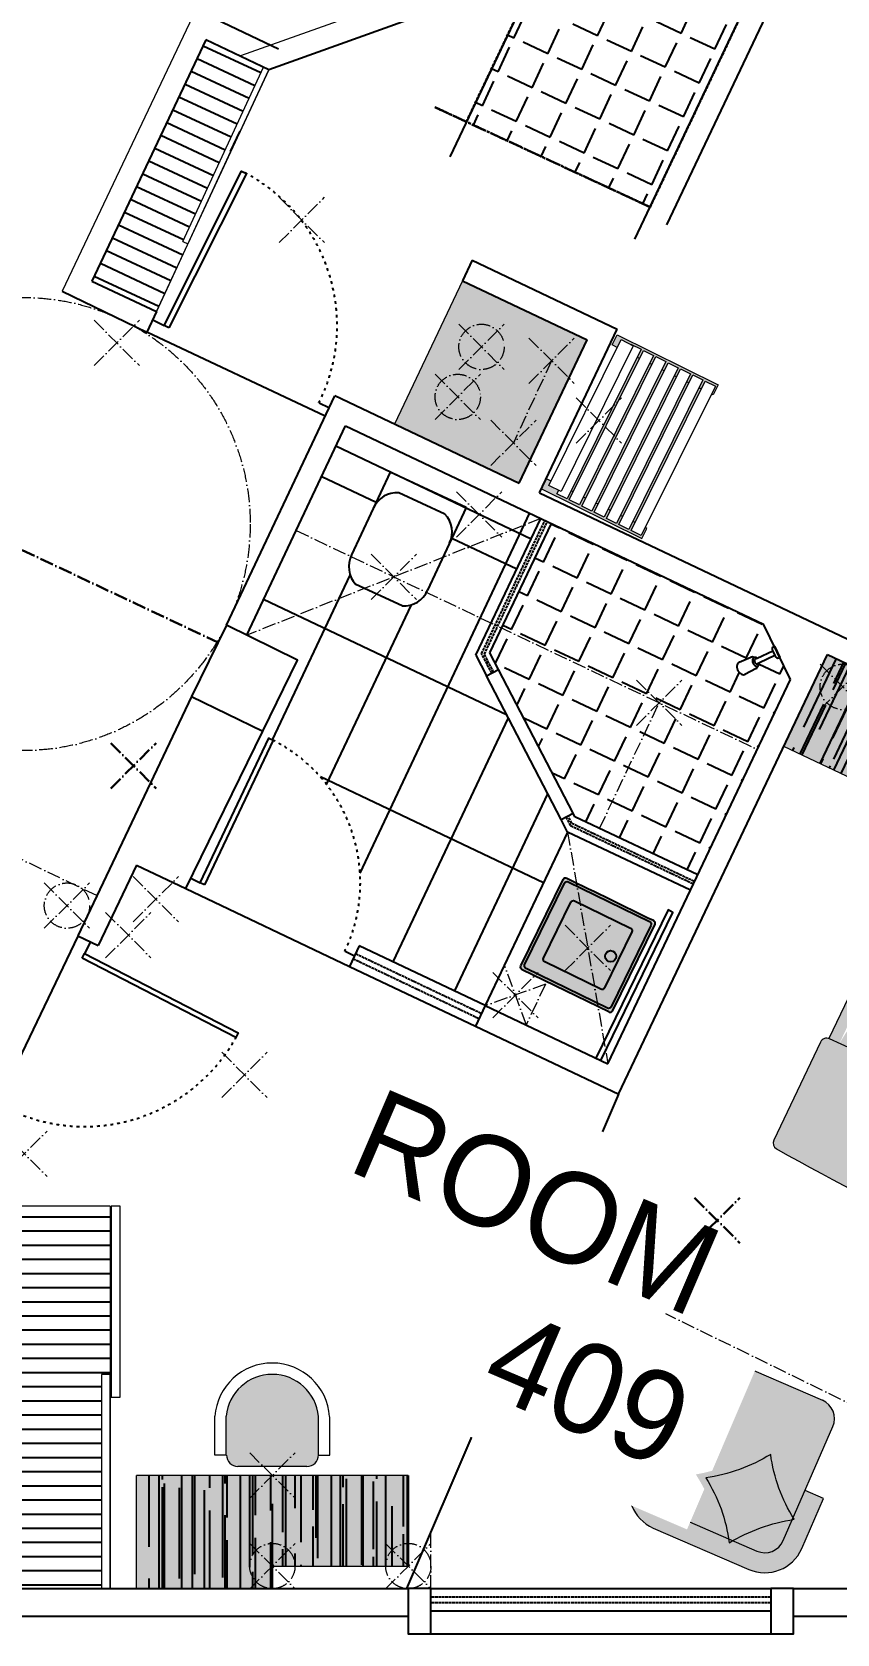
# Model space of a CAD drawing. Header units: millimetres. Extents: x -16811 to 32579, y 147992 to 176118.
# Drawn here: x 13206 to 16758, y 155845 to 162918 of the extents above; entities that cross this region are included whole.
import ezdxf

# ---------------------------------------------------------------- set-up
doc = ezdxf.new("R2010")
doc.units = ezdxf.units.MM
doc.header["$MEASUREMENT"] = 0
doc.header["$PDMODE"] = 3
doc.header["$PDSIZE"] = 100
for name, pattern in [('ACAD_ISO02W100', [15, 12, -3]), ('ACAD_ISO03W100', [30, 12, -18]), ('ACAD_ISO10W100', [18, 12, -3, 0, -3])]:
    doc.linetypes.add(name, pattern=pattern)
for name, color, linetype, lineweight, plot in [('0[2345]', 6, 'ACAD_ISO10W100', 30, False), ('0[34]', 6, 'ACAD_ISO10W100', 30, False), ('0[4]', 6, 'ACAD_ISO10W100', 30, False)]:
    doc.layers.add(name, color=color, linetype=linetype, lineweight=lineweight, plot=plot)
for name, color, linetype, lineweight in [('Column[12345]', 7, 'Continuous', 25), ('Furniture[34]', 7, 'Continuous', 20), ('Room.Text[4]', 7, 'Continuous', 20), ('Wall.Furniture[34]', 7, 'Continuous', 20)]:
    doc.layers.add(name, color=color, linetype=linetype, lineweight=lineweight)
for name, color, linetype in [('Door[34]', 8, 'Continuous'), ('Glass[34]', 132, 'ACAD_ISO02W100'), ('Hatching[34]', 7, 'Continuous'), ('Mirror[34]', 132, 'Continuous'), ('Toilet Accessories[34]', 7, 'Continuous'), ('Wall.Toilet[34]', 7, 'Continuous'), ('Wall[34]', 7, 'Continuous'), ('Window[34]', 8, 'Continuous')]:
    doc.layers.add(name, color=color, linetype=linetype)
doc.styles.add('RoomInfo', font='stylu.ttf')

msp = doc.modelspace()

# ---------------------------------------------------------------- hatches: boundary and pattern name
at = {"layer": 'Hatching[34]', "true_color": 0x93b6c2}
h = msp.add_hatch(dxfattribs=at)
h.set_pattern_fill('ANGLE', color=253, scale=600, angle=65, style=0)
h.set_pattern_definition([(65, (0, 0), (-149.54078, 69.73201), [120, -45]), (155, (0, 0), (-69.73201, -149.54078), [120, -45])])
edge = h.paths.add_edge_path(flags=17)
edge.add_line((16180, 163672.3), (16179.4, 163670.9))
edge.add_arc((16167.6, 163675.5), 12.7, 248.579, 338.579, ccw=False)
edge.add_line((16163, 163663.7), (16159.4, 163665.1))
edge.add_line((16159.4, 163665.1), (16131.9, 163594.8))
edge.add_line((16131.9, 163594.8), (16134, 163592.1))
edge.add_line((16134, 163592.1), (16135.6, 163589.3))
edge.add_line((16135.6, 163589.3), (16136.5, 163586.5))
edge.add_line((16136.5, 163586.5), (16136.7, 163583.6))
edge.add_line((16136.7, 163583.6), (16136.3, 163581.5))
edge.add_line((16136.3, 163581.5), (16136.2, 163581))
edge.add_line((16136.2, 163581), (16135, 163578.5))
edge.add_line((16135, 163578.5), (16133.2, 163576.4))
edge.add_line((16133.2, 163576.4), (16130.8, 163574.7))
edge.add_line((16130.8, 163574.7), (16127.9, 163573.5))
edge.add_line((16127.9, 163573.5), (16124.7, 163572.8))
edge.add_line((16124.7, 163572.8), (16121.2, 163572.6))
edge.add_line((16121.2, 163572.6), (16117.5, 163573))
edge.add_line((16117.5, 163573), (16113.8, 163573.9))
edge.add_line((16113.8, 163573.9), (16110.3, 163575.3))
edge.add_line((16110.3, 163575.3), (16107, 163577.1))
edge.add_line((16107, 163577.1), (16104, 163579.3))
edge.add_line((16104, 163579.3), (16101.6, 163581.9))
edge.add_line((16101.6, 163581.9), (16099.7, 163584.6))
edge.add_line((16099.7, 163584.6), (16098.4, 163587.5))
edge.add_line((16098.4, 163587.5), (16097.8, 163590.3))
edge.add_line((16097.8, 163590.3), (16097.9, 163593.1))
edge.add_line((16097.9, 163593.1), (16098.7, 163595.7))
edge.add_line((16098.7, 163595.7), (16099, 163596.2))
edge.add_line((16099, 163596.2), (16100.1, 163598))
edge.add_line((16100.1, 163598), (16102.2, 163599.9))
edge.add_line((16102.2, 163599.9), (16104.8, 163601.4))
edge.add_line((16104.8, 163601.4), (16107.9, 163602.4))
edge.add_line((16107.9, 163602.4), (16111.3, 163602.9))
edge.add_line((16111.3, 163602.9), (16138.8, 163673.2))
edge.add_line((16138.8, 163673.2), (16135.8, 163674.4))
edge.add_arc((16140.4, 163686.2), 12.7, 158.579, 248.579, ccw=False)
edge.add_line((16128.6, 163690.9), (16129.8, 163693.9))
edge.add_line((16129.8, 163693.9), (16155.2, 163683.9))
edge.add_line((16155.2, 163683.9), (15765.4, 163874.6))
edge.add_line((15765.4, 163874.6), (15407.4, 163121.3))
edge.add_line((15407.4, 163121.3), (15122.6, 162522.2))
edge.add_line((15122.6, 162522.2), (14984.1, 162586.5))
edge.add_line((14984.1, 162586.5), (15933.4, 162145.6))
edge.add_line((15933.4, 162145.6), (16571.1, 163492.8))
edge.add_line((16571.1, 163492.8), (16180, 163672.3))
edge = h.paths.add_edge_path(flags=17)
edge.add_line((16180, 163672.3), (16179.4, 163670.9))
edge.add_arc((16167.6, 163675.5), 12.7, 248.579, 338.579, ccw=False)
edge.add_line((16163, 163663.7), (16159.4, 163665.1))
edge.add_line((16159.4, 163665.1), (16138.8, 163673.2))
edge.add_line((16138.8, 163673.2), (16135.8, 163674.4))
edge.add_arc((16140.4, 163686.2), 12.7, 158.579, 248.579, ccw=False)
edge.add_line((16128.6, 163690.9), (16129.8, 163693.9))
edge.add_line((16129.8, 163693.9), (16155.2, 163683.9))
edge.add_line((16155.2, 163683.9), (15765.4, 163874.6))
edge.add_line((15765.4, 163874.6), (15407.4, 163121.3))
edge.add_line((15407.4, 163121.3), (15122.6, 162522.2))
edge.add_line((15122.6, 162522.2), (14984.1, 162586.5))
edge.add_line((14984.1, 162586.5), (15933.4, 162145.6))
edge.add_line((15933.4, 162145.6), (16571.1, 163492.8))
edge.add_line((16571.1, 163492.8), (16180, 163672.3))
h.paths.add_polyline_path([(16136.2, 163581), (16135, 163578.5), (16133.2, 163576.4), (16130.8, 163574.7), (16127.9, 163573.5), (16124.7, 163572.8), (16121.2, 163572.6), (16117.5, 163573), (16113.8, 163573.9), (16110.3, 163575.3), (16107, 163577.1), (16104, 163579.3), (16101.6, 163581.9), (16099.7, 163584.6), (16098.4, 163587.5), (16097.8, 163590.3), (16097.9, 163593.1), (16098.7, 163595.7), (16099, 163596.2), (16100.1, 163598), (16102.2, 163599.9), (16104.8, 163601.4), (16107.9, 163602.4), (16111.3, 163602.9), (16107.8, 163594.1), (16107.5, 163592.7), (16107.5, 163591.2), (16107.9, 163589.7), (16108.6, 163588.2), (16109.6, 163586.7), (16111, 163585.4), (16112.6, 163584.2), (16114.3, 163583.2), (16116.2, 163582.5), (16118.2, 163582), (16120.2, 163581.8), (16122.1, 163581.8), (16123.8, 163582.2), (16125.4, 163582.8), (16126.7, 163583.7), (16127.7, 163584.8), (16128.4, 163586), (16131.9, 163594.8), (16134, 163592.1), (16135.6, 163589.3), (16136.5, 163586.5), (16136.7, 163583.6), (16136.3, 163581.5)], flags=0)
h.paths.add_polyline_path([(16159.4, 163665.1), (16138.8, 163673.2), (16111.3, 163602.9), (16107.8, 163594.1), (16107.5, 163592.7), (16107.5, 163591.2), (16107.9, 163589.7), (16108.6, 163588.2), (16109.6, 163586.7), (16111, 163585.4), (16112.6, 163584.2), (16114.3, 163583.2), (16116.2, 163582.5), (16118.2, 163582), (16120.2, 163581.8), (16122.1, 163581.8), (16123.8, 163582.2), (16125.4, 163582.8), (16126.7, 163583.7), (16127.7, 163584.8), (16128.4, 163586), (16131.9, 163594.8)], flags=0)
edge = h.paths.add_edge_path(flags=0)
edge.add_line((16155.2, 163683.9), (16129.8, 163693.9))
edge.add_line((16129.8, 163693.9), (16128.6, 163690.9))
edge.add_arc((16140.4, 163686.2), 12.7, 158.579, 248.579)
edge.add_line((16135.8, 163674.4), (16138.8, 163673.2))
edge.add_line((16138.8, 163673.2), (16159.4, 163665.1))
edge.add_line((16159.4, 163665.1), (16163, 163663.7))
edge.add_arc((16167.6, 163675.5), 12.7, 248.579, 338.579)
edge.add_line((16179.4, 163670.9), (16180, 163672.3))
edge.add_line((16180, 163672.3), (16155.2, 163683.9))
h.paths.add_polyline_path([(14984.1, 162586.5), (15933.4, 162145.6), (16571.1, 163492.8), (15765.4, 163874.6), (15407.4, 163121.3), (15122.6, 162522.2)], flags=0)
at = {"layer": 'Hatching[34]'}
h = msp.add_hatch(dxfattribs=at)
h.set_pattern_fill('LINE', color=251, scale=500, angle=155, style=0)
h.set_pattern_definition([(155, (1067.51, 37154.62), (-26.41364, -56.644237), [])])
h.paths.add_polyline_path([(14226.9, 162763), (13973.3, 162883.8), (13470.3, 161818.8), (13581.2, 161766.8), (13580.9, 161766.2), (13755.3, 161684.7), (13894, 161983.4), (13871.2, 161993.6)])
h = msp.add_hatch(color=254, dxfattribs=at)
h.set_gradient(color1=(188, 218, 240), centered=1, one_color=1, tint=1, name='INVCURVED')
h.paths.add_polyline_path([(15655.1, 161559.4), (15106.2, 161820), (14806, 161187.6), (15355, 160927)])
h = msp.add_hatch(color=19, dxfattribs=at)
h.set_gradient(color1=(65, 37, 27), color2=(126, 72, 53), tint=1, name='INVCURVED')
h.paths.add_polyline_path([(16233.7, 161361.2), (15788.4, 161581.8), (15766.1, 161536.8), (15788.5, 161525.7), (15805.6, 161560.2), (15848.8, 161538.8), (15849.2, 161539.5), (15893.9, 161517.4), (15876.4, 161482.2), (15886.4, 161477.2), (15903.9, 161512.5), (15948.5, 161490.4), (15931, 161455.1), (15941, 161450.2), (15958.5, 161485.4), (16003.1, 161463.3), (15985.7, 161428.1), (15995.7, 161423.1), (16013.1, 161458.4), (16057.7, 161436.3), (16040.3, 161401), (16050.3, 161396.1), (16067.7, 161431.3), (16112.4, 161409.2), (16094.9, 161374), (16104.9, 161369), (16122.4, 161404.3), (16167, 161382.2), (16149.5, 161346.9), (16159.5, 161342), (16177, 161377.2), (16221.6, 161355.1), (16204.2, 161319.9), (16211.4, 161316.3)])
h = msp.add_hatch(color=25, dxfattribs=at)
h.set_gradient(color1=(158, 91, 66), color2=(129, 74, 54), one_color=1, tint=0.36, name='CURVED')
h.paths.add_polyline_path([(15886.4, 161477.2), (15876.4, 161482.2), (15731.2, 161189), (15741.2, 161184)])
h.paths.add_polyline_path([(15941, 161450.2), (15931, 161455.1), (15785.7, 161161.7), (15795.7, 161156.7)])
h.paths.add_polyline_path([(15995.7, 161423.1), (15985.7, 161428.1), (15840.2, 161134.3), (15850.2, 161129.3)])
h.paths.add_polyline_path([(16050.3, 161396.1), (16040.3, 161401), (15894.7, 161107), (15904.7, 161102)])
h.paths.add_polyline_path([(16104.9, 161369), (16094.9, 161374), (15949.2, 161079.7), (15959.2, 161074.7)])
h.paths.add_polyline_path([(16159.5, 161342), (16149.5, 161346.9), (16003.7, 161052.4), (16013.7, 161047.4)])
h = msp.add_hatch(color=25, dxfattribs=at)
h.set_gradient(color1=(158, 91, 66), color2=(126, 72, 53), rotation=180, one_color=1, tint=0.35, name='CURVED')
h.paths.add_polyline_path([(15741.2, 161184), (15731.2, 161189), (15584.4, 160892.5), (15594.4, 160887.6)])
h.paths.add_polyline_path([(15795.7, 161156.7), (15785.7, 161161.7), (15639, 160865.4), (15649, 160860.5)])
h.paths.add_polyline_path([(15850.2, 161129.3), (15840.2, 161134.3), (15693.7, 160838.4), (15703.7, 160833.4)])
h.paths.add_polyline_path([(15904.7, 161102), (15894.7, 161107), (15748.3, 160811.3), (15758.3, 160806.4)])
h.paths.add_polyline_path([(15959.2, 161074.7), (15949.2, 161079.7), (15802.9, 160784.3), (15812.9, 160779.3)])
h.paths.add_polyline_path([(16013.7, 161047.4), (16003.7, 161052.4), (15857.6, 160757.2), (15867.5, 160752.3)])
h = msp.add_hatch(color=19, dxfattribs=at)
h.set_gradient(color1=(65, 37, 27), color2=(126, 72, 53), rotation=180, tint=1, name='INVCURVED')
h.paths.add_polyline_path([(15530.2, 160895.3), (15486.9, 160916.7), (15496.5, 160936), (15474.1, 160947.1), (15451.9, 160902.2), (15897.2, 160681.6), (15919.4, 160726.6), (15912.2, 160730.2), (15894.7, 160694.9), (15850.1, 160717), (15867.5, 160752.3), (15857.6, 160757.2), (15840.1, 160722), (15795.5, 160744.1), (15812.9, 160779.3), (15802.9, 160784.3), (15785.5, 160749), (15740.8, 160771.1), (15758.3, 160806.4), (15748.3, 160811.3), (15730.8, 160776.1), (15686.2, 160798.2), (15703.7, 160833.4), (15693.7, 160838.4), (15676.2, 160803.1), (15631.6, 160825.2), (15649, 160860.5), (15639, 160865.4), (15621.6, 160830.2), (15576.9, 160852.3), (15594.4, 160887.6), (15584.4, 160892.5), (15566.9, 160857.2), (15522.3, 160879.3)])
at = {"layer": 'Hatching[34]', "true_color": 0x93b6c2}
h = msp.add_hatch(dxfattribs=at)
h.set_pattern_fill('ANGLE', color=253, scale=600, angle=64.60591, style=0)
h.set_pattern_definition([(64.60591, (-58655.84, 38685.91), (-149.05763, 70.75892), [120, -45]), (154.60591, (-58655.84, 38685.91), (-70.75892, -149.05763), [120, -45])])
h.paths.add_polyline_path([(16434.7, 160303.8), (15497.9, 160748.5), (15226.9, 160177.8), (15601.6, 159454), (16143.7, 159196.9), (16553.3, 160059.7), (16505.9, 160157.2), (16502.6, 160155.6, -0.415263), (16485.7, 160161.8), (16484.1, 160165.2), (16415.8, 160133), (16415.3, 160126.1), (16409.6, 160119), (16408.1, 160114.1), (16403.8, 160109.6), (16350.6, 160081.6), (16343.3, 160080.6), (16334.3, 160083.7), (16326.1, 160090.5), (16319.8, 160100.1), (16316.5, 160111), (16316.4, 160121.6), (16319.8, 160130.5), (16325.2, 160135.5), (16380.6, 160158.7), (16386.9, 160159.1), (16391.7, 160157.1), (16400.7, 160157.1), (16406.4, 160153), (16474.7, 160185.2), (16473.3, 160188.2, -0.414214), (16479.4, 160205.1), (16482.1, 160206.4)])
at = {"layer": 'Hatching[34]'}
h = msp.add_hatch(color=29, dxfattribs=at)
h.set_gradient(color1=(87, 49, 41), color2=(101, 56, 47), one_color=1, tint=0.29)
h.paths.add_polyline_path([(16716.3, 160170.1), (16523.7, 159764.4), (17186.7, 159449.7), (17379.6, 159855.3)])
at = {"layer": 'Hatching[34]', "true_color": 0x946247}
h = msp.add_hatch(dxfattribs=at)
h.set_pattern_fill('AR-RROOF', color=25, scale=99.980462, angle=244.57614, style=0)
h.set_pattern_definition([(244.576144, (-58655.84, 38685.91), (-4.131996, -241.57837), [1499.7069, -199.9609, 499.9023, -99.9805]), (244.57614, (-58667.78, 38544.35), (163.0191, 33.21078), [299.9414, -32.99355, 599.88277, -74.98535]), (244.576144, (-58600.55, 38604.275), (-162.69854, -498.30792), [799.8437, -139.97265, 399.92185, -99.98046])])
h.paths.add_polyline_path([(17379.6, 159855.3), (16716.3, 160170.1), (16523.7, 159764.4), (17186.7, 159449.7)])
at = {"layer": 'Hatching[34]', "ltscale": 100}
h = msp.add_hatch(color=256, dxfattribs=at)
h.set_gradient(color1=(222, 236, 247), one_color=1, tint=1, name='SPHERICAL')
edge = h.paths.add_edge_path()
edge.add_arc((15942.6, 158985.1), 12.5, -25.92491, 63.9999, ccw=False)
edge.add_line((15953.8, 158979.6), (15766.4, 158595.3))
edge.add_arc((15757.2, 158599.8), 10.2, 230.93758, 334.00009, ccw=False)
edge.add_line((15750.8, 158591.9), (15369.7, 158777.7))
edge.add_arc((15375.6, 158789.9), 13.5, 158.31078, 244.00062, ccw=False)
edge.add_line((15363, 158794.9), (15549.4, 159176.9))
edge.add_arc((15560.6, 159171.4), 12.5, 63.9942, 153.99992, ccw=False)
edge.add_arc((952930.2, 2080570.6), 2137845.5, 243.994205, 244.0055948)
at = {"layer": 'Hatching[34]'}
h = msp.add_hatch(color=7, dxfattribs=at)
h.set_gradient(color1=(255, 255, 255), one_color=1, tint=1)
h.paths.add_polyline_path([(17091.1, 159248.4), (18716.8, 158476.4), (18348.6, 157701.7), (16723, 158474.2)])
edge = h.paths.add_edge_path(flags=17)
edge.add_line((17137.1, 159227.3), (16769.2, 158453.4))
edge.add_line((17227.4, 159184.4), (16859.5, 158410.5))
edge.add_line((17317.7, 159141.4), (16949.9, 158367.5))
edge.add_line((17588.6, 159012.6), (17220.8, 158238.8))
edge.add_line((17498.3, 159055.6), (17130.5, 158281.7))
edge.add_line((17408, 159098.5), (17040.2, 158324.6))
edge.add_line((17678.9, 158969.7), (17311.1, 158195.8))
edge.add_line((17859.5, 158883.9), (17491.7, 158110))
edge.add_line((17769.2, 158926.8), (17401.4, 158152.9))
edge.add_line((18582, 158540.5), (18214.1, 157766.6))
edge.add_line((18491.7, 158583.4), (18123.8, 157809.5))
edge.add_line((18401.4, 158626.3), (18033.5, 157852.4))
edge.add_line((18311.1, 158669.2), (17943.2, 157895.3))
edge.add_line((18220.8, 158712.2), (17852.9, 157938.3))
edge.add_line((18130.5, 158755.1), (17762.6, 157981.2))
edge.add_line((18040.2, 158798), (17672.3, 158024.1))
edge.add_line((18672.3, 158497.5), (18304.4, 157723.6))
edge.add_line((17949.8, 158840.9), (17582, 158067))
h = msp.add_hatch(color=254, dxfattribs=at)
h.set_gradient(color1=(188, 218, 240), color2=(188, 218, 240), centered=1, one_color=1, tint=0.84, name='SPHERICAL')
h.paths.add_polyline_path([(18122.8, 157211.7, 0.381867), (18159.6, 157227.2), (18365.6, 157660.5, 0.381867), (18354.3, 157698.8, 0.007425), (16725.2, 158473.3, 0.407012), (16685.9, 158458.8), (16480, 158025.6, 0.381867), (16491.3, 157987.2, 0.033624)])
h = msp.add_hatch(dxfattribs=at)
h.set_pattern_fill('LINE', color=8, scale=500, style=0)
h.paths.add_polyline_path([(13512, 156991.1), (13550.9, 156991.1), (13550.9, 157735), (12950.9, 157735), (12950.9, 156045.5), (13512, 156045.5)])
h = msp.add_hatch(color=254, dxfattribs=at)
h.set_gradient(color1=(249, 237, 210), color2=(246, 230, 192), rotation=180, one_color=1, tint=0.86, name='INVSPHERICAL')
h.paths.add_polyline_path([(16693.8, 156877.7, -0.413316), (16739.9, 156761.4), (16565.1, 156358.4, -0.103147), (16465.7, 156638.4, -0.103741), (16179, 156535, -0.10483), (16280.1, 156265.5), (15982.7, 156394.5, -0.414209), (15936.7, 156511), (16155.3, 157014.8, -0.412595), (16271.4, 157061)])
h.paths.add_polyline_path([(16561.6, 156350.5), (16521.2, 156257.4, -0.414011), (16404.7, 156211.4, -0.000047), (16404.7, 156211.4, -0.00006), (16404.7, 156211.4, -0.000066), (16404.7, 156211.4), (16298.4, 156257.5, -0.088386)])
h = msp.add_hatch(color=254, dxfattribs=at)
h.set_gradient(color1=(249, 237, 210), color2=(245, 227, 183), rotation=180, one_color=1, tint=0.84, name='INVSPHERICAL')
h.paths.add_polyline_path([(14063.3, 156787.9), (14063.3, 156635.5, 0.414214), (14114.1, 156584.7), (14418.9, 156584.7, 0.414214), (14469.7, 156635.5), (14469.7, 156787.9, 1)])
h = msp.add_hatch(color=254, dxfattribs=at)
h.set_gradient(color1=(249, 237, 210), color2=(246, 230, 192), rotation=180, one_color=1, tint=0.86, name='INVSPHERICAL')
h.paths.add_polyline_path([(16602.5, 156222.1, -0.41452), (16369.3, 156130.2, 0.000261), (16369.4, 156130.1), (15947.4, 156313.2, -0.414214), (15855.4, 156546.3), (15951.7, 156768.2), (16033, 156732.9), (15936.7, 156511, 0.414219), (15982.7, 156394.5), (16280.1, 156265.5, -0.006255), (16282.5, 156248.3, -0.005783), (16298.4, 156257.5), (16404.7, 156211.4, 0.414214), (16521.2, 156257.4), (16561.6, 156350.5, -0.002396), (16569.2, 156351.7, -0.002695), (16565.1, 156358.4), (16617.5, 156479.3), (16698.8, 156444)])
h = msp.add_hatch(color=29, dxfattribs=at)
h.set_gradient(color1=(87, 49, 41), color2=(101, 56, 47), one_color=1, tint=0.29)
h.paths.add_polyline_path([(14866.5, 156145.1), (14866.5, 156545.5), (13666.5, 156545.5), (13666.5, 156045.5), (14266.5, 156045.5), (14266.5, 156145.1)])
at = {"layer": 'Hatching[34]', "true_color": 0x946247}
h = msp.add_hatch(dxfattribs=at)
h.set_pattern_fill('AR-RROOF', color=25, scale=100, angle=270, style=0)
h.set_pattern_definition([(270, (-634.41, -2e-08), (100, -220), [1500, -200, 500, -100]), (270, (-584.41, -133), (133, 100), [300, -33, 600, -75]), (270, (-549.41, -50), (67, -520), [800, -140, 400, -100])])
h.paths.add_polyline_path([(14866.5, 156145.1), (14866.5, 156545.5), (13666.5, 156545.5), (13666.5, 156045.5), (14266.5, 156045.5), (14266.5, 156145.1)])

# ---------------------------------------------------------------- linework, layer by layer
at = {"layer": '0[2345]', "ltscale": 5}
msp.add_line((9821.4, 162207.4), (14027.5, 160222.8), dxfattribs=at)
at = {"layer": '0[34]', "lineweight": 0, "ltscale": 5}
for p, q in [((15499.1, 161467.1), (15330.1, 161104.5)), ((15451.6, 160770.5), (14153.4, 160255.2)), ((14371.4, 160717.5), (16406.9, 159751.3)), ((15710.6, 159402.2), (15973.8, 159956.9)), ((13491.7, 159105.4), (12589, 159538.9)), ((15601.6, 159454), (15710.6, 159402.2))]:
    msp.add_line(p, q, dxfattribs=at)
for centre, radius in [((13168.7, 160746.1), 1000), ((15189.5, 161528.3), 100), ((15084.6, 161307.5), 100), ((16784, 160027.4), 100), ((13360, 159061.3), 100), ((14266.5, 156145.5), 100), ((14866.5, 156145.5), 100)]:
    msp.add_circle(centre, radius, dxfattribs=at)
for p in [(14396.2, 162088.5), (13579.7, 161545.8), (15189.5, 161528.3), (15499.1, 161467.1), (15084.6, 161307.5), (15707.5, 161203.3), (15330.1, 161104.5), (15179.2, 160788.3), (14802.5, 160512.8), (16784, 160027.4), (15973.8, 159956.9), (13360, 159061.3), (13752.3, 159089.6), (13630.8, 158931), (15658.5, 158874.3), (13172.2, 157965.9), (14266.5, 156145.1), (14866.5, 156145.1)]:
    msp.add_point(p, dxfattribs=at)
at = {"layer": '0[34]', "ltscale": 5}
msp.add_point((13653.6, 159678.7), dxfattribs=at)
at = {"layer": '0[4]', "ltscale": 5}
msp.add_line((14984.1, 162586.5), (15933.4, 162145.6), dxfattribs=at)
at = {"layer": '0[4]'}
msp.add_lwpolyline([(15933.4, 162145.6), (16572.9, 163492.7), (15765.4, 163874.6), (15407.4, 163121.3), (15122.6, 162522.2), (14984.1, 162586.5), (15933.4, 162145.6)], close=True, dxfattribs=at)
at = {"layer": 'Column[12345]'}
msp.add_lwpolyline([(13909.7, 159984.7), (14224.1, 159830.9), (14377.9, 160145.3), (14063.5, 160299.1)], close=True, dxfattribs=at)
at = {"layer": 'Door[34]'}
for p, q in [((13739.2, 161647.4), (13789.4, 161622.3)), ((14516.1, 161258.4), (14472.6, 161280.1)), ((15540.5, 159442), (15212.2, 160076.5)), ((15593.6, 159469.5), (15265.2, 160103.9)), ((13906.6, 159181.8), (13947.6, 159162.3)), ((13884.6, 159136.8), (14607.1, 158793.1)), ((13033.6, 158141.8), (13410.1, 158926.9)), ((13463.7, 158900.9), (13437.5, 158850.1)), ((14628.7, 158838.4), (14587.1, 158858.2)), ((15794.7, 158228.3), (14858.2, 156045.5))]:
    msp.add_line(p, q, dxfattribs=at)
at = {"layer": 'Door[34]', "color": 8}
msp.add_line((14498.9, 161222.5), (13713.2, 161593.9), dxfattribs=at)
at = {"layer": 'Door[34]'}
for points in [[(13810.2, 161611.9), (13789.4, 161622.3), (14131, 162304.4), (14151.8, 162294)], [(13967.1, 159153), (13947.6, 159162.3), (14251.2, 159800.8), (14270.7, 159791.5)], [(13426.8, 158829.4), (13437.5, 158850.1), (14116.3, 158499.2), (14105.6, 158478.4)]]:
    msp.add_lwpolyline(points, close=True, dxfattribs=at)
at = {"layer": 'Door[34]', "linetype": 'ACAD_ISO03W100'}
for centre, radius, start, end in [((13789.4, 161622.3), 762.9, 333.3997, 63.3997), ((13947.6, 159162.3), 707, 334.56927, 64.56927), ((13437.5, 158850.1), 764.2, 242.6604, 332.6604)]:
    msp.add_arc(centre, radius, start, end, dxfattribs=at)
at = {"layer": 'Furniture[34]', "color": 7}
for p, q in [((13871.2, 161993.6), (14226.9, 162763)), ((14250.7, 162752), (13894, 161983.4)), ((13871.2, 161993.6), (13894, 161983.4)), ((17186.7, 159449.7), (16523.7, 159764.4)), ((14866.5, 156545.5), (14866.5, 156145.1)), ((14266.5, 156145.1), (14866.5, 156145.1)), ((14266.5, 156145.1), (14266.5, 156045.5))]:
    msp.add_line(p, q, dxfattribs=at)
at = {"layer": 'Furniture[34]'}
for p, q in [((17379.9, 159856), (16723, 158474.2)), ((16685.9, 158458.8), (16480, 158025.6)), ((14469.5, 156635.6), (14469.5, 156805)), ((15855.4, 156546.3), (15951.7, 156768.2)), ((15951.7, 156768.2), (16033, 156732.9)), ((14866.5, 156545.5), (13666.5, 156545.5)), ((13666.5, 156045.5), (13666.5, 156545.5)), ((16698.8, 156444), (16617.5, 156479.3)), ((15982.7, 156394.5), (16404.7, 156211.4)), ((16602.5, 156222.1), (16698.8, 156444)), ((15947.4, 156313.2), (16369.4, 156130.1))]:
    msp.add_line(p, q, dxfattribs=at)
at = {"layer": 'Furniture[34]', "color": 43, "true_color": 0xb3ae80}
for points in [[(15805.6, 161560.2), (15859.4, 161533.5), (15540.7, 160890), (15486.9, 160916.7)], [(15903.9, 161512.5), (15948.5, 161490.4), (15621.6, 160830.2), (15576.9, 160852.3)], [(15958.5, 161485.4), (16003.1, 161463.3), (15676.2, 160803.1), (15631.6, 160825.2)], [(16013.1, 161458.4), (16057.7, 161436.3), (15730.8, 160776.1), (15686.2, 160798.2)], [(16067.7, 161431.3), (16112.4, 161409.2), (15785.5, 160749), (15740.8, 160771.1)], [(16122.4, 161404.3), (16167, 161382.2), (15840.1, 160722), (15795.5, 160744.1)], [(16177, 161377.2), (16221.6, 161355.1), (15894.7, 160694.9), (15850.1, 160717)]]:
    msp.add_lwpolyline(points, close=True, dxfattribs=at)
at = {"layer": 'Furniture[34]', "color": 7}
msp.add_lwpolyline([(15788.5, 161525.7), (15766.1, 161536.8), (15788.4, 161581.8), (16233.7, 161361.2), (16211.4, 161316.3), (16204.2, 161319.9)], dxfattribs=at)
at = {"layer": 'Furniture[34]', "color": 43, "true_color": 0xb3ae80}
for points in [[(15788.5, 161525.7), (15766.1, 161536.8), (15788.4, 161581.8), (16233.7, 161361.2), (16211.4, 161316.3), (16204.2, 161319.9)], [(15848.8, 161538.8), (15849.2, 161539.5), (15893.9, 161517.4), (15566.9, 160857.2), (15522.3, 160879.3), (15530.2, 160895.3)], [(15886.4, 161477.2), (15876.4, 161482.2)], [(15941, 161450.2), (15931, 161455.1)], [(15995.7, 161423.1), (15985.7, 161428.1)], [(16050.3, 161396.1), (16040.3, 161401)], [(16104.9, 161369), (16094.9, 161374)], [(16159.5, 161342), (16149.5, 161346.9)], [(15496.5, 160936), (15474.1, 160947.1), (15451.9, 160902.2), (15897.2, 160681.6), (15919.4, 160726.6), (15912.2, 160730.2)], [(15594.4, 160887.6), (15584.4, 160892.5)], [(15649, 160860.5), (15639, 160865.4)], [(15703.7, 160833.4), (15693.7, 160838.4)], [(15758.3, 160806.4), (15748.3, 160811.3)], [(15812.9, 160779.3), (15802.9, 160784.3)], [(15867.5, 160752.3), (15857.6, 160757.2)]]:
    msp.add_lwpolyline(points, dxfattribs=at)
at = {"layer": 'Furniture[34]'}
for points in [[(13594.2, 157735), (13555.2, 157735), (13555.2, 156890.3), (13594.2, 156890.3)], [(13550.9, 156991.1), (13512, 156991.1), (13512, 156045.5), (13550.9, 156045.5)]]:
    msp.add_lwpolyline(points, close=True, dxfattribs=at)
for points in [[(16271.8, 157060.8), (16693.8, 156877.7)], [(15936.7, 156511), (16155.3, 157014.8)], [(16521.2, 156257.4), (16739.7, 156760.9)]]:
    msp.add_lwpolyline(points, dxfattribs=at)
for centre, radius, start, end in [((16713, 158445.9), 30, 65.98859, 154.57614), ((-8535.6, 103235.4), 60739.9, 63.723284, 65.424917), ((16507.1, 158012.7), 30, 154.57614, 238.17694), ((23066.7, 169716.4), 13446.6, 240.72459, 248.4277), ((16236.5, 156979.5), 88.6, 66.54524, 156.54524), ((16658.5, 156796.5), 88.6, 336.54524, 66.54524), ((16018, 156475.8), 177.2, 156.54524, 246.54524), ((16018, 156475.8), 88.6, 156.54524, 246.54524), ((16440, 156292.7), 88.6, 246.54524, 336.54524), ((16440, 156292.7), 177.2, 246.54524, 336.54524)]:
    msp.add_arc(centre, radius, start, end, dxfattribs=at)
at = {"layer": 'Glass[34]'}
for p, q in [((15190.1, 160173.8), (15469.3, 160762.1)), ((15202.1, 160171.2), (15480.2, 160756.9)), ((15234.5, 160088), (15190.1, 160173.8)), ((15242.9, 160092.4), (15202.1, 160171.2)), ((15582.9, 159414.7), (15562.8, 159453.5)), ((15588.1, 159425.5), (15571.3, 159457.9)), ((15588.1, 159425.5), (16130.1, 159168.2)), ((15582.9, 159414.7), (16125, 159157.4)), ((14623.2, 158826.9), (15178.7, 158563)), ((14634, 158849.4), (15189.4, 158585.6))]:
    msp.add_line(p, q, dxfattribs=at)
at = {"layer": 'Glass[34]', "color": 132}
for p, q in [((16466.5, 156008.5), (14966.5, 156008.5)), ((16466.5, 155982.5), (14966.5, 155982.5))]:
    msp.add_line(p, q, dxfattribs=at)
at = {"layer": 'Hatching[34]', "color": 252, "true_color": 0x84899a}
for p, q in [((14724.2, 160841.1), (14485.1, 160954.6)), ((14653.3, 159205.2), (15403.4, 160795.9)), ((15345.1, 160546.1), (15058, 160682.5)), ((14267.1, 159793), (14610.1, 160520.4)), ((15302.4, 159902.1), (14227.7, 160412.7)), ((14505.9, 159596), (14880, 160389.2)), ((14800.1, 158813.2), (15308.3, 159890.8)), ((15463, 159161.6), (14478.4, 159629.3)), ((15071.5, 158685.2), (15481.8, 159555.4))]:
    msp.add_line(p, q, dxfattribs=at)
at = {"layer": 'Mirror[34]'}
msp.add_lwpolyline([(15716.5, 158377.1), (16034.5, 159031.6), (16012.8, 159042.2), (15694.7, 158387.4)], dxfattribs=at)
at = {"layer": 'Toilet Accessories[34]'}
for p, q in [((14786.8, 160975.2), (14616.4, 160610.3)), ((15121.8, 160818.7), (14786.8, 160975.2)), ((15028, 160789.1), (14824.2, 160884.4)), ((15121.7, 160818.8), (14951.3, 160453.9)), ((14838.9, 160384.5), (14635.2, 160479.7))]:
    msp.add_line(p, q, dxfattribs=at)
at = {"layer": 'Toilet Accessories[34]', "color": 7}
for p, q in [((16479.4, 160205.1), (16482.4, 160206.5)), ((16482.4, 160206.5), (16505.6, 160157)), ((16326.9, 160136.2), (16378.5, 160157.8)), ((16406.4, 160153), (16397.9, 160149)), ((16474.7, 160185.2), (16406.4, 160153)), ((16415.8, 160133), (16407.3, 160129)), ((16484.1, 160165.2), (16415.8, 160133)), ((16473.3, 160188.2), (16474.7, 160185.2)), ((16474.7, 160185.2), (16484.1, 160165.2)), ((16484.1, 160165.2), (16485.8, 160161.7)), ((16502.6, 160155.6), (16505.6, 160157)), ((16401.7, 160108.5), (16352.2, 160082.4))]:
    msp.add_line(p, q, dxfattribs=at)
for points in [[(16328.1, 160136.7), (16324.5, 160134.8), (16321.4, 160132), (16319, 160128.3), (16317.3, 160123.9), (16316.4, 160118.9), (16316.4, 160113.7), (16317.3, 160108.2), (16319, 160102.8), (16321.4, 160097.7), (16324.5, 160092.9), (16328.2, 160088.8), (16332.2, 160085.4), (16336.6, 160082.9), (16341, 160081.4), (16345.4, 160080.9), (16349.6, 160081.5), (16353.4, 160083.1)], [(16392.8, 160156.6), (16388.9, 160158.3), (16385, 160159), (16381.4, 160158.7), (16378, 160157.5)], [(16392.9, 160156.6), (16392.3, 160156.4), (16390, 160155.1), (16388, 160153.2), (16386.5, 160150.7), (16385.4, 160147.7), (16384.9, 160144.4), (16385, 160140.9), (16385.6, 160137.3), (16386.7, 160133.7), (16388.4, 160130.2), (16390.4, 160127), (16392.8, 160124.2), (16395.5, 160122), (16398.4, 160120.2), (16401.3, 160119.2), (16404.2, 160118.7), (16407, 160119), (16409.5, 160120), (16409.9, 160120.3)], [(16406.4, 160153), (16403.6, 160155), (16400.7, 160156.4), (16397.8, 160157.1), (16394.9, 160157.1), (16392.9, 160156.6)], [(16397.9, 160149), (16396.7, 160148.3), (16395.7, 160147.2), (16394.9, 160145.8), (16394.4, 160144.2), (16394.1, 160142.4), (16394.2, 160140.5), (16394.5, 160138.6), (16395.1, 160136.6), (16396, 160134.8), (16397.1, 160133.1), (16398.4, 160131.6), (16399.8, 160130.3), (16401.3, 160129.4), (16402.9, 160128.8), (16404.5, 160128.5), (16405.9, 160128.6), (16407.3, 160129)], [(16409.9, 160120.3), (16411.7, 160121.6), (16413.5, 160123.8), (16414.8, 160126.5), (16415.6, 160129.6), (16415.8, 160133)], [(16401.2, 160108.2), (16404.3, 160110.1), (16406.8, 160112.8), (16408.7, 160116.2), (16410, 160120.3)]]:
    msp.add_lwpolyline(points, dxfattribs=at)
at = {"layer": 'Toilet Accessories[34]'}
for points in [[(15948, 158996.3, -0.413829), (15953.8, 158979.6), (15766.4, 158595.3, -0.482679), (15750.8, 158591.9), (15369.7, 158777.7, -0.392348), (15363, 158794.9), (15549.4, 159176.9, -0.414243), (15566.1, 159182.6, 0.00005)], [(15931.3, 158990.6, -0.408107), (15937.2, 158974.1), (15761.6, 158614.1, -0.408552), (15745.5, 158608.4), (15386.2, 158783.6, -0.39363), (15379.7, 158800.5), (15555.2, 159160.3, -0.41091), (15571.6, 159166)], [(15847.8, 158961.8, -0.412985), (15853.6, 158945.2), (15732.9, 158697.8, -0.414214), (15716.4, 158692.1), (15469, 158812.8, -0.415534), (15463.3, 158829.4), (15583.9, 159076.7, -0.414217), (15600.5, 159082.4)]]:
    msp.add_lwpolyline(points, format="xyb", close=True, dxfattribs=at)
msp.add_circle((15759.5, 158837.9), 24.8, dxfattribs=at)
at = {"layer": 'Toilet Accessories[34]', "color": 7}
for centre, start, end in [((16484.8, 160193.6), 115.20531, 205.20531), ((16497.2, 160167.1), 205.20531, 295.20531)]:
    msp.add_arc(centre, 12.7, start, end, dxfattribs=at)
at = {"layer": 'Toilet Accessories[34]'}
for centre, major_axis, start_param, end_param in [((14816.6, 160771.3), (-106.5, -38.7), 4.296438, 5.500749), ((14946.2, 160710.7), (38.7, -106.5), 0.782069, 1.986724), ((14716.9, 160558.2), (-106.5, -38.7), 5.456036, 6.699453), ((14846.7, 160497.5), (38.7, -106.5), -0.416268, 0.827149)]:
    msp.add_ellipse(centre, major_axis=major_axis, ratio=1, start_param=start_param, end_param=end_param, dxfattribs=at)
at = {"layer": 'Wall.Furniture[34]'}
for p, q in [((13973.3, 162883.8), (14250.7, 162752)), ((14081.9, 162390.2), (13755.3, 161684.7)), ((13550.9, 157735), (12950.9, 157735)), ((13550.9, 157735), (13550.9, 156045.5))]:
    msp.add_line(p, q, dxfattribs=at)
at = {"layer": 'Wall.Furniture[34]', "color": 7}
for p, q in [((13755.3, 161684.7), (14250.7, 162752)), ((15106.2, 161820), (14806, 161187.6))]:
    msp.add_line(p, q, dxfattribs=at)
at = {"layer": 'Wall.Toilet[34]'}
for p, q in [((15765.4, 163874.6), (15049.4, 162368)), ((15408.5, 160679.8), (14546.6, 161089.4))]:
    msp.add_line(p, q, dxfattribs=at)
at = {"layer": 'Wall.Toilet[34]', "color": 7}
msp.add_line((15569.4, 159386.2), (15205.5, 158619.6), dxfattribs=at)
at = {"layer": 'Wall[34]'}
for p, q in [((16006.7, 162066.8), (16718.5, 163566.3)), ((15865.9, 162003.4), (16572.6, 163492.1)), ((15359.5, 163149.4), (14250.7, 162752)), ((14293.4, 162842.1), (13925.9, 163017.1)), ((13973.3, 162883.8), (13470.3, 161818.8)), ((14250.7, 162752), (13973.3, 162883.8)), ((14081.9, 162390.2), (14124.7, 162480.6)), ((15149, 161910.4), (15106.2, 161820)), ((15149, 161910.4), (15788.4, 161606.9)), ((13338.3, 161774), (13713.2, 161593.9)), ((13470.3, 161818.8), (13755.3, 161684.7)), ((15106.2, 161820), (15655.1, 161559.4)), ((13755.3, 161684.7), (13713.2, 161593.9)), ((15355, 160927), (15655.1, 161559.4)), ((15445.3, 160884.2), (15788.4, 161606.9)), ((14063.5, 160299.1), (14541.8, 161312.8)), ((14541.9, 161313), (15355, 160927)), ((14153.4, 160255.2), (14589.4, 161179.8)), ((14589.5, 161179.7), (16434.7, 160303.8)), ((15445.3, 160884.2), (19445.9, 158985.1)), ((16553.3, 160059.7), (16434.7, 160303.8)), ((15794.7, 158228.4), (16716.3, 160170.1)), ((16716.3, 160170.1), (19403, 158894.8)), ((16111.4, 159128.9), (16553.3, 160059.7)), ((13909.7, 159984.7), (13407.4, 158928.1)), ((13884.6, 159136.8), (14224.1, 159830.9)), ((13666.6, 159240.4), (13497.4, 158884.6)), ((13666.6, 159240.4), (13884.6, 159136.8)), ((15747.6, 158362.3), (16111.4, 159128.9)), ((13407.4, 158928.1), (13497.4, 158884.6)), ((15205.5, 158619.6), (15162.5, 158529)), ((15205.5, 158619.6), (15747.6, 158362.3)), ((15162.5, 158529), (15794.9, 158228.8)), ((12950.9, 156045.5), (14866.5, 156045.5)), ((16566.5, 156045.5), (17448.5, 156045.5)), ((14866.5, 155922.6), (12538.3, 155922.6)), ((17688.1, 155922.6), (16566.5, 155922.6))]:
    msp.add_line(p, q, dxfattribs=at)
at = {"layer": 'Wall[34]', "lineweight": 0}
for p, q in [((15421.1, 163274.5), (14125.7, 162813.7)), ((13928.5, 163015.9), (13338.3, 161774))]:
    msp.add_line(p, q, dxfattribs=at)
at = {"layer": 'Wall[34]'}
for points in [[(14966.5, 156045.5), (14866.5, 156045.5), (14866.5, 155845.5), (14966.5, 155845.5)], [(16466.5, 155845.5), (16566.5, 155845.5), (16566.5, 156045.5), (16466.5, 156045.5)]]:
    msp.add_lwpolyline(points, close=True, dxfattribs=at)
at = {"layer": 'Window[34]'}
for p, q in [((15165.2, 160167.2), (15451.6, 160770.5)), ((15226.9, 160177.8), (15497.9, 160748.5)), ((15165.2, 160167.2), (15212.2, 160076.5)), ((15265.2, 160103.9), (15226.9, 160177.8)), ((15212.2, 160076.5), (15265.2, 160103.9)), ((15540.5, 159442), (15593.6, 159469.5)), ((15569.4, 159386.2), (15540.5, 159442)), ((15601.6, 159454), (15593.6, 159469.5)), ((16143.8, 159196.8), (15601.6, 159454)), ((16111.6, 159129.1), (15569.4, 159386.2)), ((14650.2, 158883.4), (14607.1, 158793.1)), ((15205.5, 158619.6), (14650.2, 158883.4)), ((14607.1, 158793.1), (15162.5, 158529)), ((14966.5, 156045.5), (16466.5, 156045.5)), ((16466.5, 155945.5), (14966.5, 155945.5)), ((14966.5, 155845.5), (16466.5, 155845.5))]:
    msp.add_line(p, q, dxfattribs=at)

# ---------------------------------------------------------------- next in the draw order: texts
at = {"layer": 'Room.Text[4]', "insert": (16411.4, 157550.4), "char_height": 400, "width": 1966.667, "attachment_point": 3, "rotation": 336.81825, "style": 'RoomInfo', "bg_fill": 2}
msp.add_mtext('{\\C1;ROOM  409}', dxfattribs=at)

# ---------------------------------------------------------------- next in the draw order: hatches: boundary and pattern name
at = {"layer": 'Hatching[34]'}
h = msp.add_hatch(color=9, dxfattribs=at)
h.set_gradient(color1=(208, 197, 154), color2=(213, 203, 165), one_color=1, tint=0.74, name='SPHERICAL')
h.paths.add_polyline_path([(16182.7, 156525.1, -0.055292), (16261.1, 156368.1), (16222.3, 156368.1, 0.045732), (16164.3, 156501.3), (16164.3, 156555.4, 0.095635), (16418.3, 156663.1, 0.016586), (16428.4, 156614.9, -0.090586)])
h.paths.add_polyline_path([(16164.3, 156501.3, 0.017765), (16135.3, 156549.9, 0.010134), (16164.3, 156555.4)])
h.paths.add_polyline_path([(16285.3, 156290.4, 0.015706), (16248.6, 156266.9, 0.032885), (16222.3, 156368.1), (16261.1, 156368.1, -0.025567)])
h = msp.add_hatch(color=155, dxfattribs=at)
h.set_gradient(color1=(77, 116, 179), color2=(119, 149, 197), one_color=1, tint=0.62, name='SPHERICAL')
h.paths.add_polyline_path([(16179, 156534.9, -0.111158), (16282.5, 156248.2, -0.096635), (16569.2, 156351.7, -0.105872), (16465.8, 156638.4, -0.103741)])

# ---------------------------------------------------------------- next in the draw order: linework, layer by layer
at = {"layer": '0[34]', "lineweight": 0, "ltscale": 5}
for p, q in [((15569.4, 159386.2), (15747.6, 158362.3)), ((15387.4, 158533.3), (15290.7, 158799)), ((15471.9, 158714.5), (15205.6, 158619.7)), ((15471.9, 158714.5), (15386.2, 158533.9)), ((17747.2, 156405.8), (16002.9, 157259.1)), ((14966.5, 156045.5), (14966.5, 156298))]:
    msp.add_line(p, q, dxfattribs=at)
for p in [(15339, 158666.1), (14143.1, 158313.8), (14266.5, 156545.5)]:
    msp.add_point(p, dxfattribs=at)
at = {"layer": '0[34]', "ltscale": 5}
msp.add_point((16229.8, 157671.4), dxfattribs=at)
at = {"layer": 'Furniture[34]'}
for p, q in [((14012.5, 156635.5), (14012.5, 156806.6)), ((14062.6, 156635.5), (14062.6, 156806.6)), ((14520.3, 156635.6), (14520.3, 156804.6)), ((14062.6, 156635.5), (14012.5, 156635.5)), ((14469.5, 156635.6), (14520.3, 156635.6))]:
    msp.add_line(p, q, dxfattribs=at)
at = {"layer": 'Furniture[34]', "color": 8}
msp.add_line((14419.2, 156584.6), (14114.4, 156584.6), dxfattribs=at)
at = {"layer": 'Furniture[34]', "color": 250}
msp.add_lwpolyline([(16282.5, 156248.3, -0.096635), (16569.2, 156351.7, 0.055619), (16569.2, 156351.7, -0.105872), (16465.7, 156638.4, -0.103741), (16179, 156535, -0.111158), (16282.5, 156248.3, -45.055396)], format="xyb", dxfattribs=at)
at = {"layer": 'Furniture[34]'}
for centre, radius, start, end in [((14265.8, 156787.7), 254, 3.91963, 175.73073), ((14266, 156787.3), 204.3, 4.97863, 174.58608)]:
    msp.add_arc(centre, radius, start, end, dxfattribs=at)
at = {"layer": 'Furniture[34]', "color": 8}
for centre, start, end in [((14114.9, 156635.5), 179.91366, 269.39115), ((14418.7, 156635.5), 270.60885, 0.08634)]:
    msp.add_arc(centre, 50.9, start, end, dxfattribs=at)

doc.saveas('drawing.dxf')
